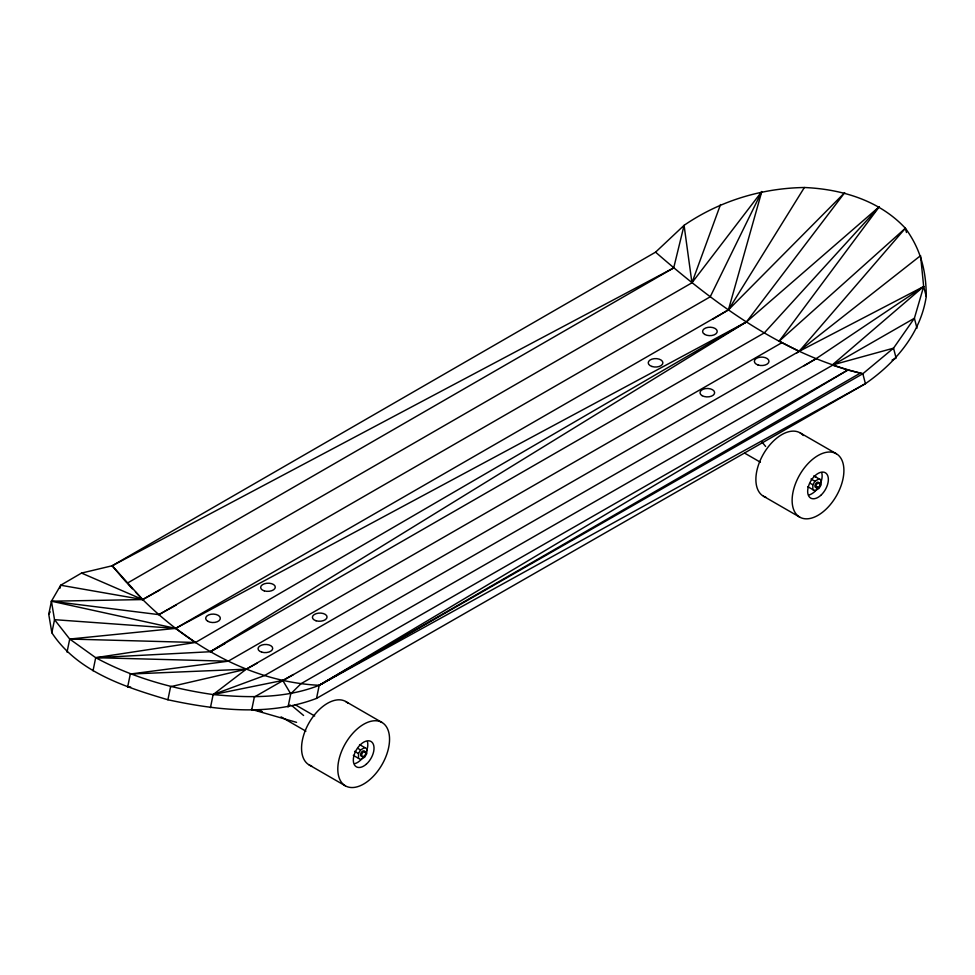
<?xml version="1.0" encoding="UTF-8"?>
<svg xmlns="http://www.w3.org/2000/svg" width="975" height="975" viewBox="0 0 975 975"><rect width="100%" height="100%" fill="white"/><g stroke="black" fill="none" stroke-linecap="round" stroke-linejoin="round"><path stroke-width="1.46" d="M48.75 614.311L51.431 601.209L60.694 585.232L81.534 573.068L112.174 565.78L673.701 267.906L684.084 225.335C719.526 201.008 761.463 188.187 804.375 187.505C841.608 189.138 879.34 200.302 905.373 228.248C920.68 249.149 926.226 270.818 926.25 296.473C920.656 333.548 895.367 362.871 865.422 383.675L316.534 698.405C268.929 716.491 216.511 710.214 167.907 699.77C125.214 687.07 77.513 671.958 51.846 632.763L48.75 614.311L50.176 611.849M60.097 588.132L60.694 585.232L142.703 599.576C189.942 646.206 251.733 681.976 319.215 685.303L865.422 383.675L862.838 373.73C783.534 354.693 716.052 304.834 655.566 252.159L112.174 565.78L126.128 582.112M51.846 632.763L54.527 619.673L51.431 601.209L142.703 599.576L159.998 589.96M67.031 652.141L69.713 639.052L54.527 619.673L175.622 628.4L195.512 642.476L746.509 321.884L879.352 206.651L779.22 341.14L799.147 351.341L923.666 286.528L920.571 255.657L796.672 353.048M93.027 670.788L95.696 657.686L69.713 639.052L175.622 628.4L746.509 321.884L844.703 192.672L728.435 309.867L712.749 319.227M781.938 342.664L228.187 661.208L130.309 674.03L127.627 687.119L130.638 686.997M167.907 699.77L170.588 686.68L246.248 669.179L256.925 663.305M210.454 707.667L213.135 694.566L246.248 669.179L799.147 351.341L905.373 228.248L906.482 232.513M251.66 710.117L254.341 697.027L914.392 318.264L923.666 286.528L815.904 358.812L804.143 365.808M916.975 328.209L914.392 318.264L893.527 348.173L862.838 373.73L847.823 370.025L301.031 683.67L290.733 693.847L288.052 706.948L290.111 704.913M316.534 698.405L319.215 685.303L847.823 370.025L832.162 365.052L923.666 286.528L926.25 296.473M176.207 605.024L158.901 614.64L51.431 601.209L175.622 628.4L728.435 309.867L761.78 191.575L691.945 282.811L142.703 599.576L81.534 573.068M720.513 204.555L691.945 282.811L684.084 225.335L655.566 252.159M761.78 191.575L710.214 296.814L158.901 614.64M358.495 758.331L358.495 753.553L360.567 749.958L364.711 747.569M814.905 490.803L812.833 489.608L812.833 484.819L814.905 481.236L819.037 478.847L821.108 480.041L821.121 484.819L819.049 488.414L814.905 490.803L807.653 486.622M728.435 309.867L804.375 187.505M879.352 206.651L764.363 332.841L210.332 651.727L95.696 657.686C132.113 677.43 172.27 688.716 213.135 694.566C248.662 697.917 285.468 698.636 319.215 685.303L862.838 373.73M779.22 341.14L905.373 228.248M746.509 321.884L210.332 651.727L224.981 643.598M127.116 583.269L673.701 267.906M319.215 685.303L860.328 373.108M815.904 358.812L264.469 675.59L213.135 694.566L282.762 680.428L293.402 674.542M892.088 360.055L896.11 358.117L893.527 348.173L832.162 365.052M130.309 674.03L246.248 669.179M69.713 639.052L195.512 642.476L95.696 657.686L228.187 661.208M251.526 709.373L296.571 722.365M261.922 711.628L257.778 710.422A5.85 1.584 18.5 0 0 259.155 710.86M800.061 432.827L836.294 453.716A36.599 21.145 -60 0 1 824.728 510.425A36.599 21.145 -60 0 1 793.004 492.119A36.599 21.145 -60 0 1 836.294 453.716M815.941 477.055L813.869 475.861L821.108 480.041M811.017 478.993L814.905 481.236M819.049 483.624L820.085 484.222M810.249 483.332L812.833 484.819M816.977 487.22L818.013 487.817M744.571 453.095L760.402 462.223M763.486 496.238L799.719 517.128M345.735 701.537L381.968 722.451A36.599 21.133 -60 0 1 370.366 779.147A36.599 21.133 -60 0 1 338.678 760.841A36.599 21.133 -60 0 1 381.968 722.451M295.084 704.657L314.681 715.979M359.531 744.583L366.783 748.763L366.783 753.553L364.711 757.136L360.567 759.525L353.316 755.345M357.983 748.471L360.567 749.958M354.62 751.311L358.495 753.553M281.068 716.857L305.894 731.189M309.136 764.924L345.369 785.838M292.012 705.766L303.591 715.479M127.993 584.183L132.417 588.815M135.501 592.044L142.703 599.576L112.174 565.78M761.767 441.748L765.607 446.428M282.762 680.428L290.733 693.847M311.683 766.033A36.599 21.133 -60 0 1 309.136 722.658A36.599 21.133 -60 0 1 347.977 703.182M367.465 741.695A14.637 8.458 -60 0 1 366.429 751.359M362.639 757.928A14.637 8.458 -60 0 1 354.778 763.657M362.103 756.173A2.925 1.694 -60 0 1 360.604 754.309A2.925 1.694 -60 0 1 362.822 751.067A2.925 1.694 -60 0 1 364.711 752.359M261.897 711.433A5.85 1.584 18.5 0 1 260.581 711.214M766.033 497.347A36.599 21.145 -60 0 1 764.071 452.924A36.599 21.145 -60 0 1 803.29 435.508M821.791 472.972A14.637 8.458 -60 0 1 820.767 482.637M816.977 489.206A14.637 8.458 -60 0 1 809.128 494.934M817.513 486.83A2.925 1.694 -60 0 1 814.978 486.598A2.925 1.694 -60 0 1 816.441 482.82A2.925 1.694 -60 0 1 818.976 483.052M207.833 621.307A7.325 4.229 0 0 0 220.082 619.405A7.325 4.229 0 0 0 211.124 614.226A7.325 4.229 0 0 0 207.833 621.307M316.071 620.77A7.325 4.083 -1.6 0 0 327.052 617.017A7.325 4.083 -1.6 0 0 316.071 613.689A7.325 4.083 -1.6 0 0 316.071 620.77M261.727 652.153A7.325 4.083 -1.6 0 0 272.707 648.399A7.325 4.083 -1.6 0 0 261.727 645.072A7.325 4.083 -1.6 0 0 261.727 652.153M264.31 590.887A7.325 4.083 -1.6 0 0 275.291 587.133A7.325 4.083 -1.6 0 0 264.322 583.806A7.325 4.083 -1.6 0 0 264.31 590.887M651.897 366.478A7.325 4.229 0 0 0 662.878 362.81A7.325 4.229 0 0 0 651.897 359.153A7.325 4.229 0 0 0 651.897 366.478M702.146 395.679A7.325 4.229 0 0 0 714.382 393.79A7.325 4.229 0 0 0 705.425 388.611A7.325 4.229 0 0 0 702.146 395.679M366.356 764.144A14.637 8.458 -60 0 0 370.987 741.463A14.637 8.458 -60 0 0 353.669 756.832A14.637 8.458 -60 0 0 366.356 764.144M364.211 756.149A2.925 1.694 -60 0 0 365.138 751.615A2.925 1.694 -60 0 0 361.676 754.687A2.925 1.694 -60 0 0 364.211 756.149M704.73 334.425A7.325 4.229 0 0 0 716.978 332.524A7.325 4.229 0 0 0 708.008 327.356A7.325 4.229 0 0 0 704.73 334.425M758.002 364.979A7.325 4.229 0 0 0 768.983 361.323A7.325 4.229 0 0 0 758.002 357.654A7.325 4.229 0 0 0 758.002 364.979M820.694 495.422A14.637 8.458 -60 0 0 825.325 472.741A14.637 8.458 -60 0 0 808.007 488.097A14.637 8.458 -60 0 0 820.694 495.422M818.549 487.415A2.925 1.694 -60 0 0 819.475 482.881A2.925 1.694 -60 0 0 816.014 485.952A2.925 1.694 -60 0 0 818.549 487.415"/></g></svg>
